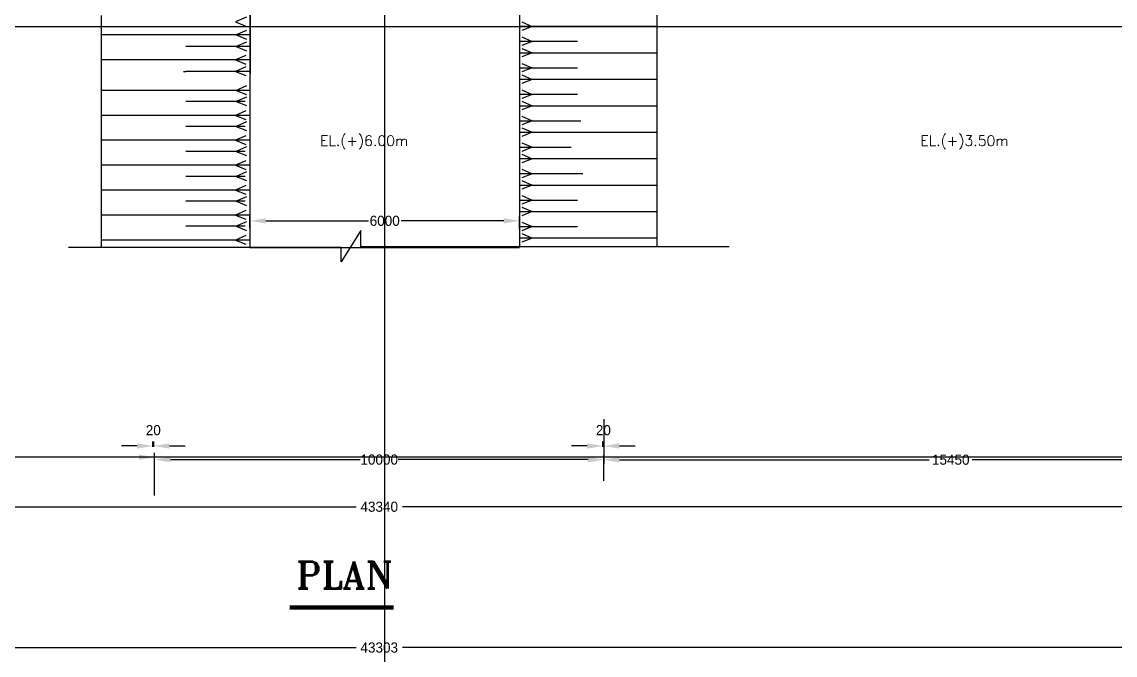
# Model space of a CAD drawing. Extents: x -426260 to 2055400, y -4304674 to -305611.
# Drawn here: x 36677 to 61019, y -2663754 to -2649658 of the extents above; entities that cross this region are included whole.
import ezdxf

# ---------------------------------------------------------------- set-up
doc = ezdxf.new("R2010")
doc.units = 0
doc.header["$LTSCALE"] = 300
doc.header["$MEASUREMENT"] = 0
doc.header["$PDMODE"] = 3
doc.layers.get('DEFPOINTS').update_dxf_attribs({"linetype": 'CONTINUOUS'})
for name, color, linetype in [('GRID', 1, 'CONTINUOUS'), ('LINE', 7, 'CONTINUOUS'), ('Pile Placing Line', 10, 'CONTINUOUS'), ('SLOPEEARTH', 3, 'CONTINUOUS'), ('TEXT', 10, 'CONTINUOUS')]:
    doc.layers.add(name, color=color, linetype=linetype)
doc.styles.add('BIG', font='ROMANT.SHX')
doc.dimstyles.new('3', dxfattribs={"dimtxt": 225, "dimasz": 350, "dimexe": 100, "dimexo": 25, "dimgap": 9, "dimtad": 0, "dimdec": 0, "dimzin": 0, "dimdsep": 46, "dimtxsty": 'Standard', "dimcen": 0, "dimclrd": 5, "dimclre": 6, "dimclrt": 256, "dimadec": 0, "dimazin": 0, "dimtfac": 1, "dimtdec": 0, "dimtofl": 0, "dimtmove": 2, "dimatfit": 3, "dimfxl": 1, "dimtolj": 1, "dimtzin": 0, "dimarcsym": 0})

# ---------------------------------------------------------------- blocks, each defined once
blk = doc.blocks.new('*D1588')
at = {"layer": 'DEFPOINTS', "color": 0, "ltscale": 0.5, "transparency": 16777216}
for p in [(41756, -2654276), (47756, -2654088), (47756, -2654296)]:
    blk.add_point(p, dxfattribs=at)
at = {"layer": 'Pile Placing Line', "color": 6, "lineweight": -2, "ltscale": 0.5, "transparency": 16777216}
for p, q in [((41756, -2654251), (41756, -2653988)), ((47756, -2654271), (47756, -2653988))]:
    blk.add_line(p, q, dxfattribs=at)
at = {"layer": 'Pile Placing Line', "color": 5, "lineweight": -2, "ltscale": 0.5, "transparency": 16777216}
for p, q in [((42106, -2654088), (44391, -2654088)), ((47406, -2654088), (45121, -2654088))]:
    blk.add_line(p, q, dxfattribs=at)
at = {"layer": 'Pile Placing Line', "color": 5, "ltscale": 0.5, "transparency": 16777216}
for points in [[(42106, -2654029), (42106, -2654146), (41756, -2654088)], [(47406, -2654029), (47406, -2654146), (47756, -2654088)]]:
    blk.add_solid(points, dxfattribs=at)
at = {"layer": 'Pile Placing Line', "ltscale": 0.5, "transparency": 16777216, "insert": (44756, -2654088), "char_height": 225, "attachment_point": 5}
blk.add_mtext('\\A1;6000', dxfattribs=at)
blk = doc.blocks.new('*D1589')
at = {"layer": 'DEFPOINTS', "color": 0, "linetype": 'ByBlock', "transparency": 16777216}
for p in [(49633, -2659402), (39633, -2659902), (49633, -2659902)]:
    blk.add_point(p, dxfattribs=at)
at = {"layer": 'LINE', "color": 6, "linetype": 'ByBlock', "lineweight": -2, "transparency": 16777216}
for p, q in [((39633, -2659877), (39633, -2659302)), ((49633, -2659877), (49633, -2659302))]:
    blk.add_line(p, q, dxfattribs=at)
at = {"layer": 'LINE', "color": 7, "linetype": 'ByBlock', "lineweight": -2, "transparency": 16777216}
for p, q in [((39983, -2659402), (44211, -2659402)), ((49283, -2659402), (45054, -2659402))]:
    blk.add_line(p, q, dxfattribs=at)
at = {"layer": 'LINE', "color": 7, "linetype": 'ByBlock', "transparency": 16777216}
for points in [[(39983, -2659344), (39983, -2659461), (39633, -2659402)], [(49283, -2659344), (49283, -2659461), (49633, -2659402)]]:
    blk.add_solid(points, dxfattribs=at)
at = {"layer": 'LINE', "linetype": 'ByBlock', "lineweight": -2, "transparency": 16777216, "insert": (44633, -2659402), "char_height": 225, "attachment_point": 5}
blk.add_mtext('\\A1;10000', dxfattribs=at)
blk = doc.blocks.new('*D1592')
at = {"layer": 'DEFPOINTS', "color": 0, "linetype": 'ByBlock', "transparency": 16777216}
for p in [(49633, -2658476), (65085, -2658926), (65085, -2659405)]:
    blk.add_point(p, dxfattribs=at)
at = {"layer": 'LINE', "color": 6, "linetype": 'ByBlock', "lineweight": -2, "transparency": 16777216}
for p, q in [((49633, -2658501), (49633, -2659505)), ((65085, -2658951), (65085, -2659505))]:
    blk.add_line(p, q, dxfattribs=at)
at = {"layer": 'LINE', "color": 7, "linetype": 'ByBlock', "lineweight": -2, "transparency": 16777216}
for p, q in [((49983, -2659405), (56881, -2659405)), ((64735, -2659405), (57837, -2659405))]:
    blk.add_line(p, q, dxfattribs=at)
at = {"layer": 'LINE', "color": 7, "linetype": 'ByBlock', "transparency": 16777216}
for points in [[(49983, -2659347), (49983, -2659464), (49633, -2659405)], [(64735, -2659347), (64735, -2659464), (65085, -2659405)]]:
    blk.add_solid(points, dxfattribs=at)
at = {"layer": 'LINE', "linetype": 'ByBlock', "lineweight": -2, "transparency": 16777216, "insert": (57359, -2659405), "char_height": 225, "attachment_point": 5}
blk.add_mtext('\\A1;15450', dxfattribs=at)
blk = doc.blocks.new('*D1593')
at = {"layer": 'DEFPOINTS', "color": 0, "linetype": 'ByBlock', "transparency": 16777216}
for p in [(24183, -2659176), (24183, -2659348), (39633, -2660226)]:
    blk.add_point(p, dxfattribs=at)
at = {"layer": 'LINE', "color": 6, "linetype": 'ByBlock', "lineweight": -2, "transparency": 16777216}
for p, q in [((24183, -2659201), (24183, -2659448)), ((39633, -2660201), (39633, -2659248))]:
    blk.add_line(p, q, dxfattribs=at)
at = {"layer": 'LINE', "color": 7, "linetype": 'ByBlock', "lineweight": -2, "transparency": 16777216}
for p, q in [((24533, -2659348), (31430, -2659348)), ((39283, -2659348), (32386, -2659348))]:
    blk.add_line(p, q, dxfattribs=at)
at = {"layer": 'LINE', "color": 7, "linetype": 'ByBlock', "transparency": 16777216}
for points in [[(24533, -2659290), (24533, -2659407), (24183, -2659348)], [(39283, -2659290), (39283, -2659407), (39633, -2659348)]]:
    blk.add_solid(points, dxfattribs=at)
at = {"layer": 'LINE', "linetype": 'ByBlock', "lineweight": -2, "transparency": 16777216, "insert": (31908, -2659348), "char_height": 225, "attachment_point": 5}
blk.add_mtext('\\A1;15450', dxfattribs=at)
blk = doc.blocks.new('*D1563')
at = {"layer": 'DEFPOINTS', "color": 0, "linetype": 'ByBlock', "transparency": 16777216}
for p in [(22983, -2650623), (66285, -2650623), (66285, -2660452)]:
    blk.add_point(p, dxfattribs=at)
at = {"layer": 'LINE', "color": 6, "linetype": 'ByBlock', "lineweight": -2, "transparency": 16777216}
for p, q in [((22983, -2650648), (22983, -2660552)), ((66285, -2650648), (66285, -2660552))]:
    blk.add_line(p, q, dxfattribs=at)
at = {"layer": 'LINE', "color": 7, "linetype": 'ByBlock', "lineweight": -2, "transparency": 16777216}
for p, q in [((23333, -2660452), (44119, -2660452)), ((65935, -2660452), (45149, -2660452))]:
    blk.add_line(p, q, dxfattribs=at)
at = {"layer": 'LINE', "color": 7, "linetype": 'ByBlock', "transparency": 16777216}
for points in [[(23333, -2660394), (23333, -2660511), (22983, -2660452)], [(65935, -2660394), (65935, -2660511), (66285, -2660452)]]:
    blk.add_solid(points, dxfattribs=at)
at = {"layer": 'LINE', "linetype": 'ByBlock', "lineweight": -2, "transparency": 16777216, "insert": (44634, -2660452), "char_height": 225, "attachment_point": 5}
blk.add_mtext('\\A1;43340', dxfattribs=at)
blk = doc.blocks.new('*D1565')
at = {"layer": 'DEFPOINTS', "color": 0, "ltscale": 0.5, "transparency": 16777216}
for p in [(66285, -2650623), (22983, -2658526), (66285, -2663586)]:
    blk.add_point(p, dxfattribs=at)
at = {"layer": 'Pile Placing Line', "color": 6, "lineweight": -2, "ltscale": 0.5, "transparency": 16777216}
for p, q in [((66285, -2650648), (66285, -2663686)), ((22983, -2658551), (22983, -2663686))]:
    blk.add_line(p, q, dxfattribs=at)
at = {"layer": 'Pile Placing Line', "color": 5, "lineweight": -2, "ltscale": 0.5, "transparency": 16777216}
for p, q in [((23333, -2663586), (44119, -2663586)), ((65935, -2663586), (45149, -2663586))]:
    blk.add_line(p, q, dxfattribs=at)
at = {"layer": 'Pile Placing Line', "color": 5, "ltscale": 0.5, "transparency": 16777216}
for points in [[(23333, -2663528), (23333, -2663645), (22983, -2663586)], [(65935, -2663528), (65935, -2663645), (66285, -2663586)]]:
    blk.add_solid(points, dxfattribs=at)
at = {"layer": 'Pile Placing Line', "ltscale": 0.5, "transparency": 16777216, "insert": (44634, -2663586), "char_height": 225, "attachment_point": 5}
blk.add_mtext('\\A1;43303', dxfattribs=at)
blk = doc.blocks.new('*D1566')
at = {"layer": 'DEFPOINTS', "color": 0, "linetype": 'ByBlock', "transparency": 16777216}
for p in [(39594, -2659141), (39612, -2659098), (39612, -2659141)]:
    blk.add_point(p, dxfattribs=at)
at = {"layer": 'LINE', "color": 7, "linetype": 'ByBlock', "lineweight": -2, "transparency": 16777216}
for p, q in [((39244, -2659098), (38894, -2659098)), ((39962, -2659098), (40312, -2659098))]:
    blk.add_line(p, q, dxfattribs=at)
at = {"layer": 'LINE', "color": 6, "linetype": 'ByBlock', "lineweight": -2, "transparency": 16777216}
for p, q in [((39594, -2659116), (39594, -2658998)), ((39612, -2659116), (39612, -2658998))]:
    blk.add_line(p, q, dxfattribs=at)
at = {"layer": 'LINE', "color": 7, "linetype": 'ByBlock', "transparency": 16777216}
for points in [[(39244, -2659040), (39244, -2659157), (39594, -2659098)], [(39962, -2659040), (39962, -2659157), (39612, -2659098)]]:
    blk.add_solid(points, dxfattribs=at)
at = {"layer": 'LINE', "linetype": 'ByBlock', "lineweight": -2, "transparency": 16777216, "insert": (39603, -2658748), "char_height": 225, "attachment_point": 5}
blk.add_mtext('\\A1;20', dxfattribs=at)
blk = doc.blocks.new('*D1567')
at = {"layer": 'DEFPOINTS', "color": 0, "linetype": 'ByBlock', "transparency": 16777216}
for p in [(49615, -2659141), (49633, -2659098), (49633, -2659141)]:
    blk.add_point(p, dxfattribs=at)
at = {"layer": 'LINE', "color": 7, "linetype": 'ByBlock', "lineweight": -2, "transparency": 16777216}
for p, q in [((49265, -2659098), (48915, -2659098)), ((49983, -2659098), (50333, -2659098))]:
    blk.add_line(p, q, dxfattribs=at)
at = {"layer": 'LINE', "color": 6, "linetype": 'ByBlock', "lineweight": -2, "transparency": 16777216}
for p, q in [((49615, -2659116), (49615, -2658998)), ((49633, -2659116), (49633, -2658998))]:
    blk.add_line(p, q, dxfattribs=at)
at = {"layer": 'LINE', "color": 7, "linetype": 'ByBlock', "transparency": 16777216}
for points in [[(49265, -2659040), (49265, -2659157), (49615, -2659098)], [(49983, -2659040), (49983, -2659157), (49633, -2659098)]]:
    blk.add_solid(points, dxfattribs=at)
at = {"layer": 'LINE', "linetype": 'ByBlock', "lineweight": -2, "transparency": 16777216, "insert": (49624, -2658748), "char_height": 225, "attachment_point": 5}
blk.add_mtext('\\A1;20', dxfattribs=at)

msp = doc.modelspace()

# ---------------------------------------------------------------- linework, layer by layer
at = {"layer": 'GRID', "ltscale": 0.5}
for p, q in [((44755.8, -2690823.4), (44755.8, -2615277.7)), ((91046.4, -2649771.1), (-2674.7, -2649771.1)), ((41755.7, -2654680.3), (47756, -2654680.3)), ((91046.4, -2659348.2), (-2674.7, -2659348.2))]:
    msp.add_line(p, q, dxfattribs=at)
at = {"layer": 'LINE'}
for p, q in [((41762, -2632499.2), (41762, -2650810.5)), ((41755.7, -2646475.7), (41755.7, -2654680.3)), ((47756, -2646575.7), (47756, -2654665.3)), ((50819.5, -2654665.3), (50819.5, -2647003.9)), ((38439.7, -2649514.9), (38439.7, -2654680.3))]:
    msp.add_line(p, q, dxfattribs=at)
at = {"layer": 'LINE', "color": 3}
for p, q in [((47756, -2649757.2), (50819.5, -2649757.2)), ((41744.4, -2649950), (38439.7, -2649950)), ((47756, -2650091.1), (49050.1, -2650091.1)), ((41744.4, -2650205), (40327.5, -2650205)), ((47756, -2650346.1), (50819.5, -2650346.1)), ((41744.4, -2650505.1), (38439.7, -2650505.1)), ((40276.7, -2650760.1), (40327.5, -2650760.1)), ((41744.4, -2650760.1), (40327.5, -2650760.1)), ((47756, -2650680.1), (49050.1, -2650680.1)), ((47756, -2650935.1), (50819.5, -2650935.1)), ((41744.4, -2651184), (38439.7, -2651184)), ((47756, -2651269), (49050.1, -2651269)), ((41646.4, -2651431.9), (40327.5, -2651431.9)), ((47756, -2651524), (50819.5, -2651524)), ((41744.4, -2651739.1), (38439.7, -2651739.1)), ((41646.4, -2651986.9), (40327.5, -2651986.9)), ((47756, -2651857.9), (49125.4, -2651857.9)), ((41744.4, -2652294.2), (38439.7, -2652294.2)), ((47756, -2652112.9), (50819.5, -2652112.9)), ((41646.4, -2652542), (40327.5, -2652542)), ((47756, -2652446.9), (48904.8, -2652446.9)), ((47756, -2652701.9), (50819.5, -2652701.9)), ((41744.4, -2652849.2), (38439.7, -2652849.2)), ((47756, -2653035.8), (49165, -2653035.8)), ((41646.4, -2653097.1), (40327.5, -2653097.1)), ((47756, -2653290.8), (50819.5, -2653290.8)), ((41744.4, -2653404.3), (38439.7, -2653404.3)), ((41646.4, -2653652.2), (40327.5, -2653652.2)), ((47756, -2653624.8), (49050.1, -2653624.8)), ((41744.4, -2653959.4), (38439.7, -2653959.4)), ((47756, -2653879.8), (50819.5, -2653879.8)), ((41646.4, -2654207.3), (40327.5, -2654207.3)), ((47756, -2654213.7), (49050.1, -2654213.7)), ((41744.4, -2654514.5), (38439.7, -2654514.5)), ((47756, -2654468.7), (50819.5, -2654468.7))]:
    msp.add_line(p, q, dxfattribs=at)
at = {"layer": 'LINE'}
msp.add_lwpolyline([(52424.3, -2654665.3), (44224.7, -2654665.3), (44224.7, -2654299.3), (43787.7, -2654996.3), (43787.7, -2654680.3), (37718.1, -2654680.3)], dxfattribs=at)
at = {"layer": 'LINE', "const_width": 100}
msp.add_lwpolyline([(42635.8, -2662694.1), (44954.3, -2662694.1)], dxfattribs=at)
at = {"layer": 'SLOPEEARTH'}
for p, q in [((41674.8, -2649552.8), (41432.4, -2649660)), ((41432.4, -2649660), (41660.9, -2649751.3)), ((47808.6, -2649658.9), (48037.1, -2649760)), ((41674.8, -2649850.3), (41449.4, -2649950)), ((48037.1, -2649760), (47809.9, -2649850.8)), ((41449.4, -2649950), (41677.9, -2650041.4)), ((41679.4, -2650106.8), (41450.9, -2650207.8)), ((47808.6, -2649992.9), (48037.1, -2650093.9)), ((48037.1, -2650093.9), (47809.9, -2650184.7)), ((41450.9, -2650207.8), (41679.4, -2650299.2)), ((47808.6, -2650247.9), (48037.1, -2650348.9)), ((48037.1, -2650348.9), (47809.9, -2650439.7)), ((41662.9, -2650404), (41434.4, -2650505.1)), ((41434.4, -2650505.1), (41662.9, -2650596.4)), ((47808.6, -2650581.8), (48037.1, -2650682.9)), ((41662.9, -2650661.9), (41434.4, -2650762.9)), ((41434.4, -2650762.9), (41662.9, -2650854.2)), ((47808.6, -2650836.8), (48037.1, -2650937.9)), ((48037.1, -2650682.9), (47809.9, -2650773.7)), ((41674.8, -2651084.3), (41449.4, -2651184)), ((48037.1, -2650937.9), (47809.9, -2651028.7)), ((41449.4, -2651184), (41677.9, -2651275.3)), ((41679.4, -2651330.8), (41450.9, -2651431.9)), ((47808.6, -2651170.7), (48037.1, -2651271.8)), ((48037.1, -2651271.8), (47809.9, -2651362.6)), ((41450.9, -2651431.9), (41679.4, -2651523.2)), ((47808.6, -2651425.7), (48037.1, -2651526.8)), ((48037.1, -2651526.8), (47809.9, -2651617.6)), ((41662.9, -2651638), (41434.4, -2651739.1)), ((41434.4, -2651739.1), (41662.9, -2651830.4)), ((47808.6, -2651759.7), (48037.1, -2651860.8)), ((41679.4, -2651885.9), (41450.9, -2651986.9)), ((41450.9, -2651986.9), (41679.4, -2652078.3)), ((47808.6, -2652014.7), (48037.1, -2652115.8)), ((48037.1, -2651860.8), (47809.9, -2651951.5)), ((41662.9, -2652193.1), (41434.4, -2652294.2)), ((41434.4, -2652294.2), (41662.9, -2652385.5)), ((48037.1, -2652115.8), (47809.9, -2652206.5)), ((41679.4, -2652441), (41450.9, -2652542)), ((41450.9, -2652542), (41679.4, -2652633.4)), ((47808.6, -2652348.6), (48037.1, -2652449.7)), ((48037.1, -2652449.7), (47809.9, -2652540.5)), ((41662.9, -2652748.2), (41434.4, -2652849.2)), ((47808.6, -2652603.6), (48037.1, -2652704.7)), ((48037.1, -2652704.7), (47809.9, -2652795.5)), ((41434.4, -2652849.2), (41662.9, -2652940.6)), ((41679.4, -2652996), (41450.9, -2653097.1)), ((47808.6, -2652937.6), (48037.1, -2653038.6)), ((48037.1, -2653038.6), (47809.9, -2653129.4)), ((41662.9, -2653303.3), (41434.4, -2653404.3)), ((41450.9, -2653097.1), (41679.4, -2653188.4)), ((47808.6, -2653192.6), (48037.1, -2653293.6)), ((48037.1, -2653293.6), (47809.9, -2653384.4)), ((41434.4, -2653404.3), (41662.9, -2653495.7)), ((41679.4, -2653551.1), (41450.9, -2653652.2)), ((47808.6, -2653526.5), (48037.1, -2653627.6)), ((41450.9, -2653652.2), (41679.4, -2653743.5)), ((47808.6, -2653781.5), (48037.1, -2653882.6)), ((48037.1, -2653627.6), (47809.9, -2653718.4)), ((41662.9, -2653858.3), (41434.4, -2653959.4)), ((41434.4, -2653959.4), (41662.9, -2654050.7)), ((48037.1, -2653882.6), (47809.9, -2653973.4)), ((41679.4, -2654106.2), (41450.9, -2654207.3)), ((41450.9, -2654207.3), (41679.4, -2654298.6)), ((47808.6, -2654115.5), (48037.1, -2654216.5)), ((48037.1, -2654216.5), (47809.9, -2654307.3)), ((41662.9, -2654413.4), (41434.4, -2654514.5)), ((41434.4, -2654514.5), (41662.9, -2654605.8)), ((47808.6, -2654370.5), (48037.1, -2654471.5)), ((48037.1, -2654471.5), (47809.9, -2654562.3))]:
    msp.add_line(p, q, dxfattribs=at)

# ---------------------------------------------------------------- texts
at = {"layer": 'LINE', "style": 'BIG'}
msp.add_text('PLAN', height=600, dxfattribs=at).set_placement((42783.7, -2662269.2))
at = {"layer": 'TEXT', "style": 'BIG'}
for s, p in [('EL.(+)6.00m', (43313.4, -2652418.7)), ('EL.(+)3.50m', (56680.3, -2652418.7))]:
    msp.add_text(s, height=229.5, dxfattribs=at).set_placement(p)

# ---------------------------------------------------------------- dimensions: what is measured, and where the dimension line sits
at = {"layer": 'LINE', "linetype": 'ByBlock', "lineweight": -2}
for base, p1, p2, text, picture, middle in [((66285.4, -2660452.2), (22982.5, -2650623.1), (66285.4, -2650623.1), '43340', '*D1563', (44634, -2660452.2)), ((39612, -2659098.2), (39594.5, -2659140.8), (39612, -2659140.8), '20', '*D1566', (39603.2, -2658748.2)), ((49633, -2659098.2), (49615.5, -2659140.8), (49633, -2659140.8), '20', '*D1567', (49624.2, -2658748.2)), ((65085.4, -2659405.2), (49633, -2658476.3), (65085.4, -2658926.2), '15450', '*D1592', (57359.2, -2659405.2))]:
    dim = msp.add_linear_dim(base=base, p1=p1, p2=p2, text=text, dimstyle='3', override={"dimclrd": 7, "dimfxl": 700}, dxfattribs=at)
    dim.commit()
    dim.dimension.update_dxf_attribs({"geometry": picture, "text_midpoint": middle})
for base, p1, p2, picture, middle in [((24182.5355, -2659348.2075), (39632.9776, -2660226.3043), (24182.5355, -2659176.3043), '*D1593', (31907.7565, -2659348.2075)), ((49633, -2659402.2), (39633, -2659902.2), (49633, -2659902.2), '*D1589', (44633, -2659402.2))]:
    dim = msp.add_linear_dim(base=base, p1=p1, p2=p2, dimstyle='3', override={"dimclrd": 7, "dimfxl": 700}, dxfattribs=at)
    dim.commit()
    dim.dimension.update_dxf_attribs({"geometry": picture, "text_midpoint": middle})
at = {"layer": 'Pile Placing Line', "ltscale": 0.5}
for base, p1, p2, picture, middle in [((66285.4, -2663586.4), (22982.5, -2658526.4), (66285.4, -2650623.1), '*D1565', (44634, -2663586.4)), ((47756, -2654087.8), (41755.7, -2654275.7), (47756, -2654295.8), '*D1588', (44755.8, -2654087.8))]:
    dim = msp.add_linear_dim(base=base, p1=p1, p2=p2, dimstyle='3', override={"dimfxl": 700}, dxfattribs=at)
    dim.commit()
    dim.dimension.update_dxf_attribs({"geometry": picture, "text_midpoint": middle})

doc.saveas('drawing.dxf')
